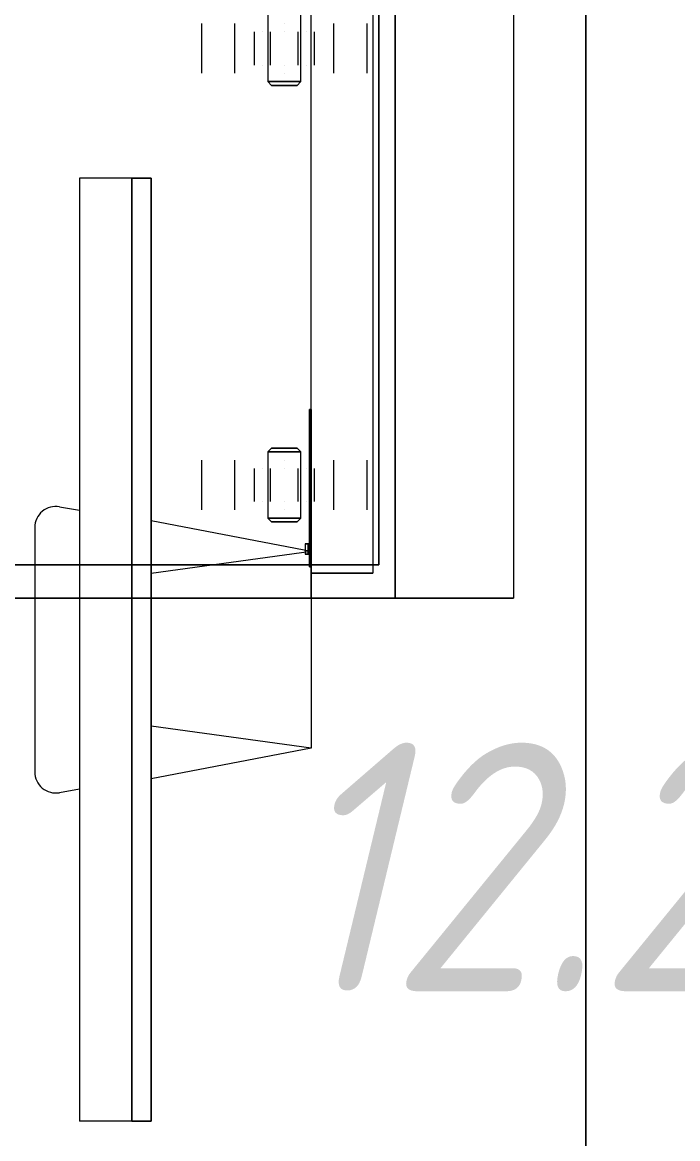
# Model space of a CAD drawing. Header units: millimetres. Extents: x -32954 to 151739, y -65671 to 56243.
# Drawn here: x -567 to -171, y -22987 to -22313 of the extents above; entities that cross this region are included whole.
import ezdxf

# ---------------------------------------------------------------- set-up
doc = ezdxf.new("R2010")
doc.units = ezdxf.units.MM
for name, color, linetype, lineweight in [('I-FURN', 7, 'Continuous', 9), ('M-EQPM', 7, 'Continuous', 9), ('M-EQPM-IDEN', 7, 'Continuous', 9)]:
    doc.layers.add(name, color=color, linetype=linetype, lineweight=lineweight)
doc.styles.add('GOST Common_I', font='GOST_Common Italic.ttf', dxfattribs={"width": 0.9, "height": 150})

# ---------------------------------------------------------------- blocks, each defined once
blk = doc.blocks.new('Н02_Негатоскоп двухкадровый - Негатоскоп Иксвью-1520-8000979-О_ТХ_01')
at = {"layer": 'M-EQPM'}
for p, q in [((-500, 0), (500, 0)), ((-500, 0), (500, 0)), ((500, -85), (500, 0)), ((500, 0), (500, -85)), ((-485, -85), (485, -85)), ((-485, -85), (485, -85)), ((485, -85), (485, -122.28)), ((485, -122.28), (485, -85)), ((500, -122.28), (500, -85)), ((500, -85), (500, -122.28)), ((500, -122.28), (-500, -122.28)), ((500, -122.28), (-500, -122.28)), ((485, -122.28), (-485, -122.28)), ((485, -122.28), (-485, -122.28)), ((481.13, -122.28), (386.13, -122.28)), ((386.13, -122.28), (481.13, -122.28)), ((386.13, -122.28), (386.13, -123.28)), ((386.13, -122.28), (386.13, -123.28)), ((481.13, -123.28), (386.13, -123.28)), ((386.13, -123.28), (481.13, -123.28)), ((467.16, -124.17), (467.16, -123.28)), ((467.16, -123.28), (467.16, -125.88)), ((467.16, -123.28), (473.38, -123.28)), ((467.16, -123.28), (473.38, -123.28)), ((467.16, -125.88), (467.16, -124.17)), ((473.38, -124.17), (467.16, -124.17)), ((467.16, -124.17), (473.38, -124.17)), ((467.16, -125.88), (473.38, -125.88)), ((473.38, -125.88), (473.38, -123.28)), ((473.38, -123.28), (473.38, -124.17)), ((473.38, -124.17), (473.38, -125.88)), ((481.13, -123.28), (481.13, -122.28)), ((481.13, -122.28), (481.13, -123.28))]:
    blk.add_line(p, q, dxfattribs=at)
blk = doc.blocks.new('М167_Стол рабочий _ тумба подкатная - Стол рабочий _ тумба 1200 ГКБ-10524823-О_ТХ_01')
at = {"layer": 'I-FURN'}
for p, q in [((600, 350), (-600, 350)), ((-600, 350), (600, 350)), ((-100, 235), (-500, 235)), ((-500, 235), (-100, 235)), ((-100, -235), (-100, 235)), ((-100, 235), (-100, -235)), ((-120, 225), (-480, 225)), ((-480, 225), (-120, 225)), ((-120, 225), (-480, 225)), ((-480, 225), (-120, 225)), ((-120, 225), (-480, 225)), ((-480, 225), (-120, 225)), ((-120, -245), (-120, 225)), ((-120, -245), (-120, 225)), ((-120, -245), (-120, 225)), ((-120, 225), (-120, -245)), ((-120, 225), (-120, -245)), ((-120, 225), (-120, -245)), ((-416.69, 217.91), (-446.69, 217.91)), ((-153.31, 217.91), (-183.31, 217.91)), ((-416.69, 197.91), (-446.69, 197.91)), ((-421.69, 197.91), (-441.69, 197.91)), ((-153.31, 197.91), (-183.31, 197.91)), ((-158.31, 197.91), (-178.31, 197.91)), ((-421.69, 186.17), (-441.69, 186.17)), ((-421.69, 186.17), (-441.69, 186.17)), ((-158.31, 186.17), (-178.31, 186.17)), ((-158.31, 186.17), (-178.31, 186.17)), ((-411.69, 177.91), (-451.69, 177.91)), ((-441.69, 181.17), (-441.69, 181.17)), ((-441.69, 181.17), (-441.69, 181.17)), ((-441.69, 181.17), (-441.69, 181.17)), ((-441.69, 181.17), (-441.69, 181.17)), ((-421.69, 177.91), (-441.69, 177.91)), ((-441.69, 176.17), (-421.69, 176.17)), ((-441.69, 176.17), (-421.69, 176.17)), ((-421.69, 181.17), (-421.69, 181.17)), ((-421.69, 181.17), (-421.69, 181.17)), ((-421.69, 181.17), (-421.69, 181.17)), ((-421.69, 181.17), (-421.69, 181.17)), ((-409.41, 175.63), (-411.69, 177.91)), ((-411.69, 157.91), (-411.69, 177.91)), ((-411.69, 177.91), (-411.69, 157.91)), ((-409.41, 175.63), (-409.41, 160.2)), ((-409.41, 160.2), (-409.41, 175.63)), ((-188.31, 177.91), (-190.59, 175.63)), ((-190.59, 160.2), (-190.59, 175.63)), ((-190.59, 175.63), (-190.59, 160.2)), ((-148.31, 177.91), (-188.31, 177.91)), ((-188.31, 177.91), (-188.31, 157.91)), ((-188.31, 157.91), (-188.31, 177.91)), ((-178.31, 181.17), (-178.31, 181.17)), ((-178.31, 181.17), (-178.31, 181.17)), ((-178.31, 181.17), (-178.31, 181.17)), ((-178.31, 181.17), (-178.31, 181.17)), ((-158.31, 177.91), (-178.31, 177.91)), ((-178.31, 176.17), (-158.31, 176.17)), ((-178.31, 176.17), (-158.31, 176.17)), ((-158.31, 181.17), (-158.31, 181.17)), ((-158.31, 181.17), (-158.31, 181.17)), ((-158.31, 181.17), (-158.31, 181.17)), ((-158.31, 181.17), (-158.31, 181.17)), ((-146.02, 175.63), (-148.31, 177.91)), ((-148.31, 157.91), (-148.31, 177.91)), ((-148.31, 177.91), (-148.31, 157.91)), ((-146.02, 160.2), (-146.02, 175.63)), ((-146.02, 175.63), (-146.02, 160.2)), ((-446.69, 167.91), (-446.69, 167.91)), ((-446.69, 167.91), (-446.69, 167.91)), ((-446.69, 167.91), (-446.69, 167.91)), ((-446.69, 167.91), (-446.69, 167.91)), ((-441.69, 167.91), (-441.69, 167.91)), ((-441.69, 167.91), (-441.69, 167.91)), ((-441.69, 167.91), (-441.69, 167.91)), ((-441.69, 167.91), (-441.69, 167.91)), ((-421.69, 167.91), (-421.69, 167.91)), ((-421.69, 167.91), (-421.69, 167.91)), ((-421.69, 167.91), (-421.69, 167.91)), ((-421.69, 167.91), (-421.69, 167.91)), ((-416.69, 167.91), (-416.69, 167.91)), ((-416.69, 167.91), (-416.69, 167.91)), ((-416.69, 167.91), (-416.69, 167.91)), ((-416.69, 167.91), (-416.69, 167.91)), ((-183.31, 167.91), (-183.31, 167.91)), ((-183.31, 167.91), (-183.31, 167.91)), ((-183.31, 167.91), (-183.31, 167.91)), ((-183.31, 167.91), (-183.31, 167.91)), ((-178.31, 167.91), (-178.31, 167.91)), ((-178.31, 167.91), (-178.31, 167.91)), ((-178.31, 167.91), (-178.31, 167.91)), ((-178.31, 167.91), (-178.31, 167.91)), ((-158.31, 167.91), (-158.31, 167.91)), ((-158.31, 167.91), (-158.31, 167.91)), ((-158.31, 167.91), (-158.31, 167.91)), ((-158.31, 167.91), (-158.31, 167.91)), ((-153.31, 167.91), (-153.31, 167.91)), ((-153.31, 167.91), (-153.31, 167.91)), ((-153.31, 167.91), (-153.31, 167.91)), ((-153.31, 167.91), (-153.31, 167.91)), ((-451.69, 157.91), (-411.69, 157.91)), ((-421.69, 159.66), (-441.69, 159.66)), ((-421.69, 159.66), (-441.69, 159.66)), ((-441.69, 157.91), (-421.69, 157.91)), ((-411.69, 157.91), (-409.41, 160.2)), ((-190.59, 160.2), (-188.31, 157.91)), ((-188.31, 157.91), (-148.31, 157.91)), ((-158.31, 159.66), (-178.31, 159.66)), ((-158.31, 159.66), (-178.31, 159.66)), ((-178.31, 157.91), (-158.31, 157.91)), ((-148.31, 157.91), (-146.02, 160.2)), ((-441.69, 154.66), (-441.69, 154.66)), ((-441.69, 154.66), (-441.69, 154.66)), ((-441.69, 154.66), (-441.69, 154.66)), ((-441.69, 154.66), (-441.69, 154.66)), ((-441.69, 149.66), (-421.69, 149.66)), ((-441.69, 149.66), (-421.69, 149.66)), ((-421.69, 154.66), (-421.69, 154.66)), ((-421.69, 154.66), (-421.69, 154.66)), ((-421.69, 154.66), (-421.69, 154.66)), ((-421.69, 154.66), (-421.69, 154.66)), ((-178.31, 154.66), (-178.31, 154.66)), ((-178.31, 154.66), (-178.31, 154.66)), ((-178.31, 154.66), (-178.31, 154.66)), ((-178.31, 154.66), (-178.31, 154.66)), ((-178.31, 149.66), (-158.31, 149.66)), ((-178.31, 149.66), (-158.31, 149.66)), ((-158.31, 154.66), (-158.31, 154.66)), ((-158.31, 154.66), (-158.31, 154.66)), ((-158.31, 154.66), (-158.31, 154.66)), ((-158.31, 154.66), (-158.31, 154.66)), ((-446.69, 137.91), (-416.69, 137.91)), ((-441.69, 137.91), (-421.69, 137.91)), ((-183.31, 137.91), (-153.31, 137.91)), ((-178.31, 137.91), (-158.31, 137.91)), ((-446.69, 117.91), (-416.69, 117.91)), ((-183.31, 117.91), (-153.31, 117.91))]:
    blk.add_line(p, q, dxfattribs=at)
blk = doc.blocks.new('АРМ_Компьютер - ГКБ_АРМ2 _3_2_-10171841-О_ТХ_01')
at = {"layer": 'M-EQPM'}
for p, q in [((-77.87, -67.38), (-59.46, 29.37)), ((-59.46, 29.37), (59.46, 29.37)), ((-46.12, -67.38), (-59.46, 29.37)), ((59.46, 29.37), (46.12, -67.38)), ((59.46, 29.37), (77.87, -67.38)), ((-284.46, -67.38), (-284.46, -110.56)), ((284.46, -67.38), (-284.46, -67.38)), ((-284.46, -78.3), (-284.46, -67.38)), ((-284.46, -67.38), (-284.46, -79.06)), ((-284.46, -67.38), (284.46, -67.38)), ((-284.46, -67.38), (284.46, -67.38)), ((284.46, -67.38), (284.46, -110.56)), ((284.46, -79.06), (284.46, -67.38)), ((284.46, -67.38), (284.46, -78.3)), ((-284.46, -79.06), (-284.46, -78.3)), ((284.46, -79.06), (-284.46, -79.06)), ((-284.46, -79.06), (284.46, -79.06)), ((284.46, -78.3), (284.46, -79.06)), ((-284.46, -110.56), (284.46, -110.56)), ((-86.27, -122.67), (-84.14, -110.56)), ((84.14, -110.56), (86.27, -122.67)), ((-73.76, -137.58), (73.76, -137.58))]:
    blk.add_line(p, q, dxfattribs=at)
for centre, start, end in [((-73.76, -124.88), 170, 270), ((73.76, -124.88), 270, 10)]:
    blk.add_arc(centre, 12.7, start, end, dxfattribs=at)

msp = doc.modelspace()

# ---------------------------------------------------------------- block references
at = {"layer": 'I-FURN', "rotation": 269.9999999999993}
msp.add_blockref('М167_Стол рабочий _ тумба подкатная - Стол рабочий _ тумба 1200 ГКБ-10524823-О_ТХ_01', (-576.27, -22760.69), dxfattribs=at)
at = {"layer": 'M-EQPM'}
for name, p, rotation in [('Н02_Негатоскоп двухкадровый - Негатоскоп Иксвью-1520-8000979-О_ТХ_01', (-269.81, -22160.69), 269.9999999999989), ('АРМ_Компьютер - ГКБ_АРМ2 _3_2_-10171841-О_ТХ_01', (-421.43, -22691.81), 269.9999999999993)]:
    msp.add_blockref(name, p, dxfattribs=dict(at, rotation=rotation))

# ---------------------------------------------------------------- texts
at = {"layer": 'M-EQPM-IDEN', "insert": (-409.78, -22747.92), "char_height": 150, "width": 382.4049, "attachment_point": 1, "style": 'GOST Common_I'}
msp.add_mtext('12.2', dxfattribs=at)

doc.saveas('drawing.dxf')
